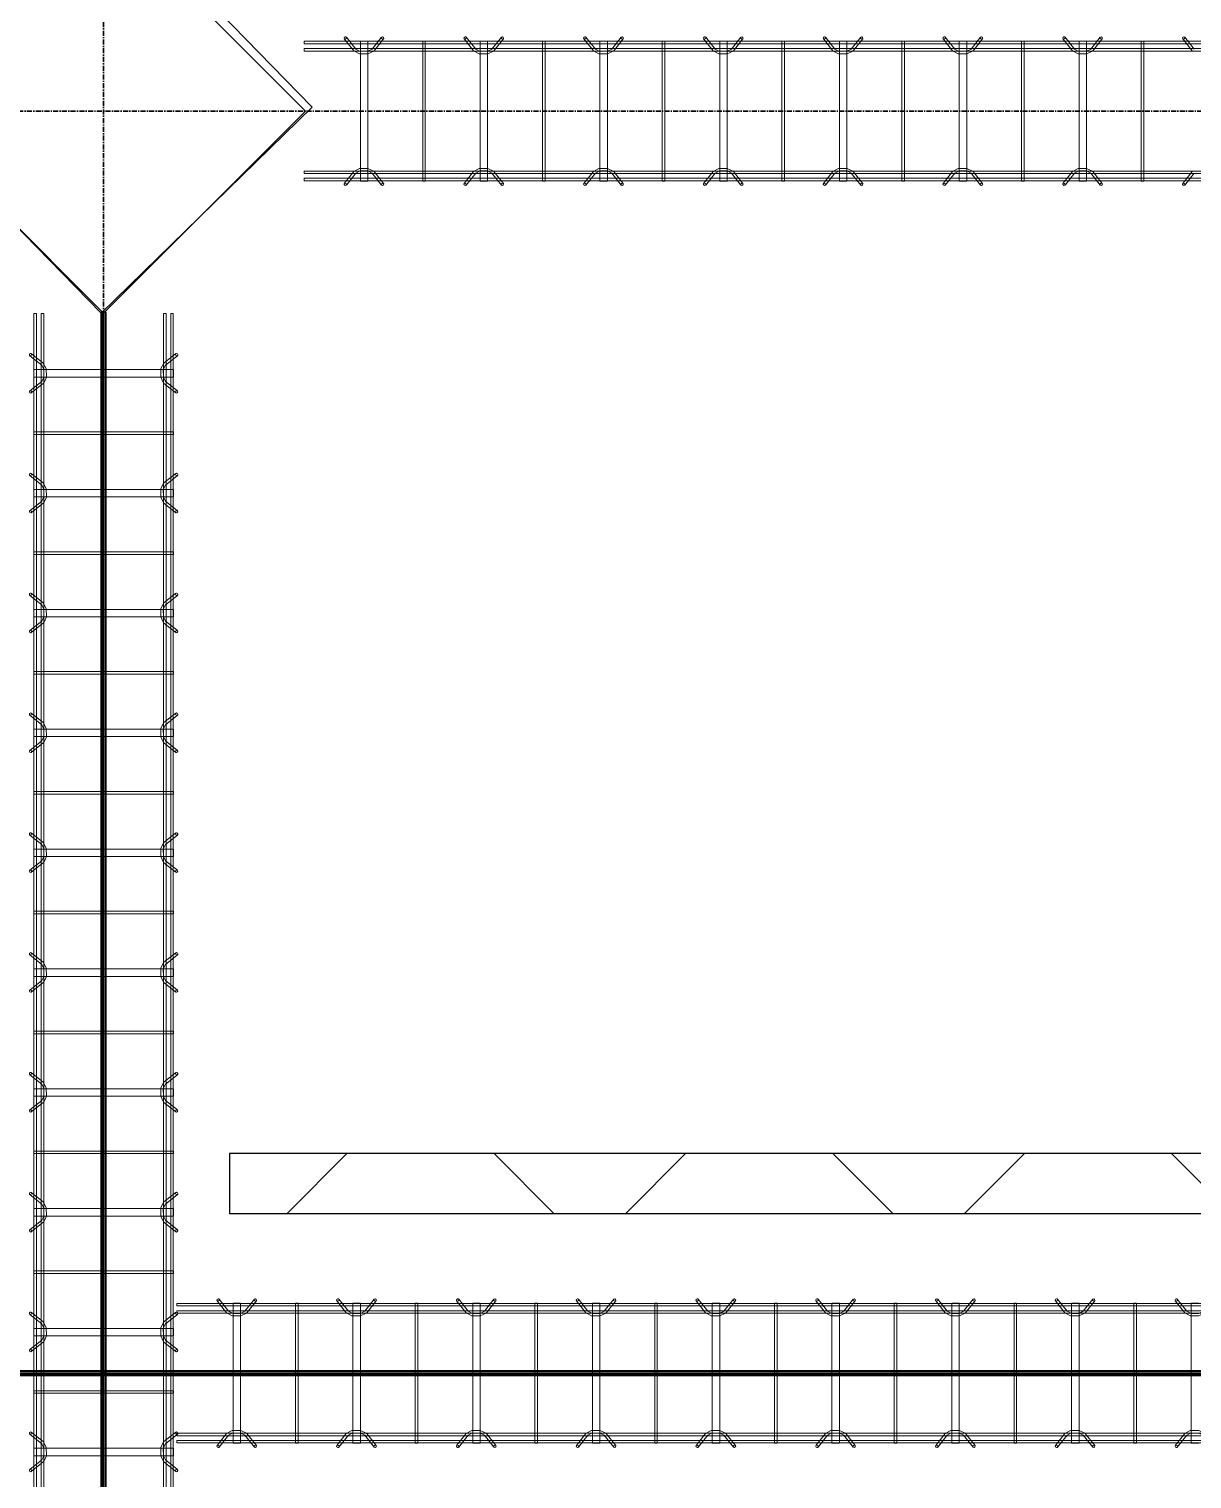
# Model space of a CAD drawing. Header units: inches. Extents: x -19229 to -222, y -6301 to 12387.
# Drawn here: x -3161.8 to -3045.3, y 11398.2 to 11543.4 of the extents above; entities that cross this region are included whole.
import ezdxf

# ---------------------------------------------------------------- set-up
doc = ezdxf.new("R2010")
doc.units = ezdxf.units.IN
doc.header["$MEASUREMENT"] = 0
doc.linetypes.add('Grid Line 1_2_', pattern=[0.875, 0.5, -0.125, 0.125, -0.125])
for name, color, linetype, lineweight in [('A-FLOR', 192, 'Continuous', 9), ('A-GENM', 13, 'Continuous', 9), ('A-WALL-PATT', 111, 'Continuous', 25), ('S-BEAM', 12, 'Continuous', 9), ('S-FNDN', 32, 'Continuous', 9), ('S-GRID', 1, 'Continuous', 9)]:
    doc.layers.add(name, color=color, linetype=linetype, lineweight=lineweight)

# ---------------------------------------------------------------- blocks, each defined once
blk = doc.blocks.new('Dowel bar assembly - Dowel bar assembly-672828-SLAB ON GROUND JOINTS')
at = {"layer": 'S-BEAM'}
for p, q in [((136, 1.98), (0, 1.98)), ((0, 1.98), (0, 1.72)), ((0, 1.72), (0, 1.98)), ((0, 1.72), (136, 1.72)), ((4.02, 2.23), (4.97, 1.03)), ((5.18, 1.19), (4.23, 2.39)), ((5.63, 1.99), (5.63, -12.01)), ((6.38, 1.99), (5.63, 1.99)), ((5.63, 1.99), (6.38, 1.99)), ((6.38, -12.01), (6.38, 1.99)), ((7.76, 2.39), (6.81, 1.19)), ((7.01, 1.03), (7.96, 2.23)), ((11.87, 1.99), (11.87, -12.01)), ((12.13, 1.99), (11.87, 1.99)), ((11.87, 1.99), (12.13, 1.99)), ((12.13, -12.01), (12.13, 1.99)), ((16.02, 2.23), (16.97, 1.03)), ((17.18, 1.19), (16.23, 2.39)), ((17.63, 1.99), (17.63, -12.01)), ((18.38, 1.99), (17.63, 1.99)), ((17.63, 1.99), (18.38, 1.99)), ((18.38, -12.01), (18.38, 1.99)), ((19.76, 2.39), (18.81, 1.19)), ((19.01, 1.03), (19.96, 2.23)), ((23.87, 1.99), (23.87, -12.01)), ((24.13, 1.99), (23.87, 1.99)), ((23.87, 1.99), (24.13, 1.99)), ((24.13, -12.01), (24.13, 1.99)), ((28.02, 2.23), (28.97, 1.03)), ((29.18, 1.19), (28.23, 2.39)), ((29.63, 1.99), (29.63, -12.01)), ((30.38, 1.99), (29.63, 1.99)), ((29.63, 1.99), (30.38, 1.99)), ((30.38, -12.01), (30.38, 1.99)), ((31.76, 2.39), (30.81, 1.19)), ((31.01, 1.03), (31.96, 2.23)), ((35.87, 1.99), (35.87, -12.01)), ((36.13, 1.99), (35.87, 1.99)), ((35.87, 1.99), (36.13, 1.99)), ((36.13, -12.01), (36.13, 1.99)), ((40.02, 2.23), (40.97, 1.03)), ((41.18, 1.19), (40.23, 2.39)), ((41.63, 1.99), (41.63, -12.01)), ((42.38, 1.99), (41.63, 1.99)), ((41.63, 1.99), (42.38, 1.99)), ((42.38, -12.01), (42.38, 1.99)), ((43.76, 2.39), (42.81, 1.19)), ((43.01, 1.03), (43.96, 2.23)), ((47.87, 1.99), (47.87, -12.01)), ((48.13, 1.99), (47.87, 1.99)), ((47.87, 1.99), (48.13, 1.99)), ((48.13, -12.01), (48.13, 1.99)), ((52.02, 2.23), (52.97, 1.03)), ((53.18, 1.19), (52.23, 2.39)), ((53.63, 1.99), (53.63, -12.01)), ((54.38, 1.99), (53.63, 1.99)), ((53.63, 1.99), (54.38, 1.99)), ((54.38, -12.01), (54.38, 1.99)), ((55.76, 2.39), (54.81, 1.19)), ((55.01, 1.03), (55.96, 2.23)), ((59.87, 1.99), (59.87, -12.01)), ((60.13, 1.99), (59.87, 1.99)), ((59.87, 1.99), (60.13, 1.99)), ((60.13, -12.01), (60.13, 1.99)), ((64.02, 2.23), (64.97, 1.03)), ((65.18, 1.19), (64.23, 2.39)), ((65.63, 1.99), (65.63, -12.01)), ((66.38, 1.99), (65.63, 1.99)), ((65.63, 1.99), (66.38, 1.99)), ((66.38, -12.01), (66.38, 1.99)), ((67.76, 2.39), (66.81, 1.19)), ((67.01, 1.03), (67.96, 2.23)), ((71.87, 1.99), (71.87, -12.01)), ((72.13, 1.99), (71.87, 1.99)), ((71.87, 1.99), (72.13, 1.99)), ((72.13, -12.01), (72.13, 1.99)), ((76.02, 2.23), (76.97, 1.03)), ((77.18, 1.19), (76.23, 2.39)), ((77.63, 1.99), (77.63, -12.01)), ((78.38, 1.99), (77.63, 1.99)), ((77.63, 1.99), (78.38, 1.99)), ((78.38, -12.01), (78.38, 1.99)), ((79.76, 2.39), (78.81, 1.19)), ((79.01, 1.03), (79.96, 2.23)), ((83.87, 1.99), (83.87, -12.01)), ((84.13, 1.99), (83.87, 1.99)), ((83.87, 1.99), (84.13, 1.99)), ((84.13, -12.01), (84.13, 1.99)), ((88.02, 2.23), (88.97, 1.03)), ((89.18, 1.19), (88.23, 2.39)), ((136, 1.25), (0, 1.25)), ((0, 0.99), (0, 1.25)), ((0, 1.25), (0, 0.99)), ((0, 0.99), (136, 0.99)), ((136, -11.01), (0, -11.01)), ((0, -11.27), (0, -11.01)), ((0, -11.01), (0, -11.27)), ((0, -11.27), (136, -11.27)), ((4.97, -11.05), (4.02, -12.25)), ((4.23, -12.41), (5.18, -11.21)), ((6.81, -11.21), (7.76, -12.41)), ((7.96, -12.25), (7.01, -11.05)), ((16.97, -11.05), (16.02, -12.25)), ((16.23, -12.41), (17.18, -11.21)), ((18.81, -11.21), (19.76, -12.41)), ((19.96, -12.25), (19.01, -11.05)), ((28.97, -11.05), (28.02, -12.25)), ((28.23, -12.41), (29.18, -11.21)), ((30.81, -11.21), (31.76, -12.41)), ((31.96, -12.25), (31.01, -11.05)), ((40.97, -11.05), (40.02, -12.25)), ((40.23, -12.41), (41.18, -11.21)), ((42.81, -11.21), (43.76, -12.41)), ((43.96, -12.25), (43.01, -11.05)), ((52.97, -11.05), (52.02, -12.25)), ((52.23, -12.41), (53.18, -11.21)), ((54.81, -11.21), (55.76, -12.41)), ((55.96, -12.25), (55.01, -11.05)), ((64.97, -11.05), (64.02, -12.25)), ((64.23, -12.41), (65.18, -11.21)), ((66.81, -11.21), (67.76, -12.41)), ((67.96, -12.25), (67.01, -11.05)), ((76.97, -11.05), (76.02, -12.25)), ((76.23, -12.41), (77.18, -11.21)), ((78.81, -11.21), (79.76, -12.41)), ((79.96, -12.25), (79.01, -11.05)), ((88.97, -11.05), (88.02, -12.25)), ((88.23, -12.41), (89.18, -11.21)), ((136, -11.74), (0, -11.74)), ((0, -12), (0, -11.74)), ((0, -11.74), (0, -12)), ((0, -12), (136, -12)), ((6.38, -12.01), (5.63, -12.01)), ((5.63, -12.01), (6.38, -12.01)), ((12.13, -12.01), (11.87, -12.01)), ((11.87, -12.01), (12.13, -12.01)), ((18.38, -12.01), (17.63, -12.01)), ((17.63, -12.01), (18.38, -12.01)), ((24.13, -12.01), (23.87, -12.01)), ((23.87, -12.01), (24.13, -12.01)), ((30.38, -12.01), (29.63, -12.01)), ((29.63, -12.01), (30.38, -12.01)), ((36.13, -12.01), (35.87, -12.01)), ((35.87, -12.01), (36.13, -12.01)), ((42.38, -12.01), (41.63, -12.01)), ((41.63, -12.01), (42.38, -12.01)), ((48.13, -12.01), (47.87, -12.01)), ((47.87, -12.01), (48.13, -12.01)), ((54.38, -12.01), (53.63, -12.01)), ((53.63, -12.01), (54.38, -12.01)), ((60.13, -12.01), (59.87, -12.01)), ((59.87, -12.01), (60.13, -12.01)), ((66.38, -12.01), (65.63, -12.01)), ((65.63, -12.01), (66.38, -12.01)), ((72.13, -12.01), (71.87, -12.01)), ((71.87, -12.01), (72.13, -12.01)), ((78.38, -12.01), (77.63, -12.01)), ((77.63, -12.01), (78.38, -12.01)), ((84.13, -12.01), (83.87, -12.01)), ((83.87, -12.01), (84.13, -12.01))]:
    blk.add_line(p, q, dxfattribs=at)
at = {"layer": 'S-BEAM', "flags": 128}
for points in [[(4.97, 1.03), (5.53, 0.73), (6.39, 0.72), (6.97, 0.99), (7.01, 1.03)], [(5.18, 1.19), (5.62, 0.97), (6.38, 0.98), (6.81, 1.19)], [(16.97, 1.03), (17.53, 0.73), (18.39, 0.72), (18.97, 0.99), (19.01, 1.03)], [(17.18, 1.19), (17.62, 0.97), (18.38, 0.98), (18.81, 1.19)], [(28.97, 1.03), (29.53, 0.73), (30.39, 0.72), (30.97, 0.99), (31.01, 1.03)], [(29.18, 1.19), (29.62, 0.97), (30.38, 0.98), (30.81, 1.19)], [(40.97, 1.03), (41.53, 0.73), (42.39, 0.72), (42.97, 0.99), (43.01, 1.03)], [(41.18, 1.19), (41.62, 0.97), (42.38, 0.98), (42.81, 1.19)], [(52.97, 1.03), (53.53, 0.73), (54.39, 0.72), (54.97, 0.99), (55.01, 1.03)], [(53.18, 1.19), (53.62, 0.97), (54.38, 0.98), (54.81, 1.19)], [(64.97, 1.03), (65.53, 0.73), (66.39, 0.72), (66.97, 0.99), (67.01, 1.03)], [(65.18, 1.19), (65.62, 0.97), (66.38, 0.98), (66.81, 1.19)], [(76.97, 1.03), (77.53, 0.73), (78.39, 0.72), (78.97, 0.99), (79.01, 1.03)], [(77.18, 1.19), (77.62, 0.97), (78.38, 0.98), (78.81, 1.19)], [(4.97, -11.05), (5.53, -10.75), (6.39, -10.74), (6.97, -11.01), (7.01, -11.05)], [(5.18, -11.21), (5.62, -10.99), (6.38, -11), (6.81, -11.21)], [(16.97, -11.05), (17.53, -10.75), (18.39, -10.74), (18.97, -11.01), (19.01, -11.05)], [(17.18, -11.21), (17.62, -10.99), (18.38, -11), (18.81, -11.21)], [(28.97, -11.05), (29.53, -10.75), (30.39, -10.74), (30.97, -11.01), (31.01, -11.05)], [(29.18, -11.21), (29.62, -10.99), (30.38, -11), (30.81, -11.21)], [(40.97, -11.05), (41.53, -10.75), (42.39, -10.74), (42.97, -11.01), (43.01, -11.05)], [(41.18, -11.21), (41.62, -10.99), (42.38, -11), (42.81, -11.21)], [(52.97, -11.05), (53.53, -10.75), (54.39, -10.74), (54.97, -11.01), (55.01, -11.05)], [(53.18, -11.21), (53.62, -10.99), (54.38, -11), (54.81, -11.21)], [(64.97, -11.05), (65.53, -10.75), (66.39, -10.74), (66.97, -11.01), (67.01, -11.05)], [(65.18, -11.21), (65.62, -10.99), (66.38, -11), (66.81, -11.21)], [(76.97, -11.05), (77.53, -10.75), (78.39, -10.74), (78.97, -11.01), (79.01, -11.05)], [(77.18, -11.21), (77.62, -10.99), (78.38, -11), (78.81, -11.21)]]:
    blk.add_lwpolyline(points, dxfattribs=at)
at = {"layer": 'S-BEAM'}
for centre, major_axis, start_param, end_param in [((4.12, 2.31), (0.101, 0.08), 5.709265, 8.850858), ((4.12, 2.31), (0.101, 0.08), 2.567673, 5.709265), ((7.86, 2.31), (-0.101, 0.08), 3.715513, 6.857105), ((7.86, 2.31), (-0.101, 0.08), 0.57392, 3.715513), ((16.12, 2.31), (0.101, 0.08), 5.709265, 8.850858), ((16.12, 2.31), (0.101, 0.08), 2.567673, 5.709265), ((19.86, 2.31), (-0.101, 0.08), 3.715513, 6.857105), ((19.86, 2.31), (-0.101, 0.08), 0.57392, 3.715513), ((28.12, 2.31), (0.101, 0.08), 5.709265, 8.850858), ((28.12, 2.31), (0.101, 0.08), 2.567673, 5.709265), ((31.86, 2.31), (-0.101, 0.08), 3.715513, 6.857105), ((31.86, 2.31), (-0.101, 0.08), 0.57392, 3.715513), ((40.12, 2.31), (0.101, 0.08), 5.709265, 8.850858), ((40.12, 2.31), (0.101, 0.08), 2.567673, 5.709265), ((43.86, 2.31), (-0.101, 0.08), 3.715513, 6.857105), ((43.86, 2.31), (-0.101, 0.08), 0.57392, 3.715513), ((52.12, 2.31), (0.101, 0.08), 5.709265, 8.850858), ((52.12, 2.31), (0.101, 0.08), 2.567673, 5.709265), ((55.86, 2.31), (-0.101, 0.08), 3.715513, 6.857105), ((55.86, 2.31), (-0.101, 0.08), 0.57392, 3.715513), ((64.12, 2.31), (0.101, 0.08), 5.709265, 8.850858), ((64.12, 2.31), (0.101, 0.08), 2.567673, 5.709265), ((67.86, 2.31), (-0.101, 0.08), 3.715513, 6.857105), ((67.86, 2.31), (-0.101, 0.08), 0.57392, 3.715513), ((76.12, 2.31), (0.101, 0.08), 5.709265, 8.850858), ((76.12, 2.31), (0.101, 0.08), 2.567673, 5.709265), ((79.86, 2.31), (-0.101, 0.08), 3.715513, 6.857105), ((79.86, 2.31), (-0.101, 0.08), 0.57392, 3.715513), ((88.12, 2.31), (0.101, 0.08), 5.709265, 8.850858), ((88.12, 2.31), (0.101, 0.08), 2.567673, 5.709265), ((4.12, -12.33), (-0.101, 0.08), 3.715513, 6.857105), ((4.12, -12.33), (-0.101, 0.08), 0.57392, 3.715513), ((7.86, -12.33), (0.101, 0.08), 5.709265, 8.850858), ((7.86, -12.33), (0.101, 0.08), 2.567673, 5.709265), ((16.12, -12.33), (-0.101, 0.08), 3.715513, 6.857105), ((16.12, -12.33), (-0.101, 0.08), 0.57392, 3.715513), ((19.86, -12.33), (0.101, 0.08), 5.709265, 8.850858), ((19.86, -12.33), (0.101, 0.08), 2.567673, 5.709265), ((28.12, -12.33), (-0.101, 0.08), 3.715513, 6.857105), ((28.12, -12.33), (-0.101, 0.08), 0.57392, 3.715513), ((31.86, -12.33), (0.101, 0.08), 5.709265, 8.850858), ((31.86, -12.33), (0.101, 0.08), 2.567673, 5.709265), ((40.12, -12.33), (-0.101, 0.08), 3.715513, 6.857105), ((40.12, -12.33), (-0.101, 0.08), 0.57392, 3.715513), ((43.86, -12.33), (0.101, 0.08), 5.709265, 8.850858), ((43.86, -12.33), (0.101, 0.08), 2.567673, 5.709265), ((52.12, -12.33), (-0.101, 0.08), 3.715513, 6.857105), ((52.12, -12.33), (-0.101, 0.08), 0.57392, 3.715513), ((55.86, -12.33), (0.101, 0.08), 5.709265, 8.850858), ((55.86, -12.33), (0.101, 0.08), 2.567673, 5.709265), ((64.12, -12.33), (-0.101, 0.08), 3.715513, 6.857105), ((64.12, -12.33), (-0.101, 0.08), 0.57392, 3.715513), ((67.86, -12.33), (0.101, 0.08), 5.709265, 8.850858), ((67.86, -12.33), (0.101, 0.08), 2.567673, 5.709265), ((76.12, -12.33), (-0.101, 0.08), 3.715513, 6.857105), ((76.12, -12.33), (-0.101, 0.08), 0.57392, 3.715513), ((79.86, -12.33), (0.101, 0.08), 5.709265, 8.850858), ((79.86, -12.33), (0.101, 0.08), 2.567673, 5.709265), ((88.12, -12.33), (-0.101, 0.08), 3.715513, 6.857105), ((88.12, -12.33), (-0.101, 0.08), 0.57392, 3.715513)]:
    blk.add_ellipse(centre, major_axis=major_axis, ratio=0.816528, start_param=start_param, end_param=end_param, dxfattribs=at)
blk = doc.blocks.new('Dowel bar assembly - Dowel bar assembly-674226-SLAB ON GROUND JOINTS')
at = {"layer": 'S-BEAM'}
for p, q in [((148.75, 1.98), (0, 1.98)), ((0, 1.98), (0, 1.72)), ((0, 1.72), (0, 1.98)), ((0, 1.72), (148.75, 1.72)), ((4.02, 2.23), (4.97, 1.03)), ((5.18, 1.19), (4.23, 2.39)), ((5.63, 1.99), (5.63, -12.01)), ((6.38, 1.99), (5.63, 1.99)), ((5.63, 1.99), (6.38, 1.99)), ((6.38, -12.01), (6.38, 1.99)), ((7.76, 2.39), (6.81, 1.19)), ((7.01, 1.03), (7.96, 2.23)), ((11.87, 1.99), (11.87, -12.01)), ((12.13, 1.99), (11.87, 1.99)), ((11.87, 1.99), (12.13, 1.99)), ((12.13, -12.01), (12.13, 1.99)), ((16.02, 2.23), (16.97, 1.03)), ((17.18, 1.19), (16.23, 2.39)), ((17.63, 1.99), (17.63, -12.01)), ((18.38, 1.99), (17.63, 1.99)), ((17.63, 1.99), (18.38, 1.99)), ((18.38, -12.01), (18.38, 1.99)), ((19.76, 2.39), (18.81, 1.19)), ((19.01, 1.03), (19.96, 2.23)), ((23.87, 1.99), (23.87, -12.01)), ((24.13, 1.99), (23.87, 1.99)), ((23.87, 1.99), (24.13, 1.99)), ((24.13, -12.01), (24.13, 1.99)), ((28.02, 2.23), (28.97, 1.03)), ((29.18, 1.19), (28.23, 2.39)), ((29.63, 1.99), (29.63, -12.01)), ((30.38, 1.99), (29.63, 1.99)), ((29.63, 1.99), (30.38, 1.99)), ((30.38, -12.01), (30.38, 1.99)), ((31.76, 2.39), (30.81, 1.19)), ((31.01, 1.03), (31.96, 2.23)), ((35.87, 1.99), (35.87, -12.01)), ((36.13, 1.99), (35.87, 1.99)), ((35.87, 1.99), (36.13, 1.99)), ((36.13, -12.01), (36.13, 1.99)), ((40.02, 2.23), (40.97, 1.03)), ((41.18, 1.19), (40.23, 2.39)), ((41.63, 1.99), (41.63, -12.01)), ((42.38, 1.99), (41.63, 1.99)), ((41.63, 1.99), (42.38, 1.99)), ((42.38, -12.01), (42.38, 1.99)), ((43.76, 2.39), (42.81, 1.19)), ((43.01, 1.03), (43.96, 2.23)), ((47.87, 1.99), (47.87, -12.01)), ((48.13, 1.99), (47.87, 1.99)), ((47.87, 1.99), (48.13, 1.99)), ((48.13, -12.01), (48.13, 1.99)), ((52.02, 2.23), (52.97, 1.03)), ((53.18, 1.19), (52.23, 2.39)), ((53.63, 1.99), (53.63, -12.01)), ((54.38, 1.99), (53.63, 1.99)), ((53.63, 1.99), (54.38, 1.99)), ((54.38, -12.01), (54.38, 1.99)), ((55.76, 2.39), (54.81, 1.19)), ((55.01, 1.03), (55.96, 2.23)), ((59.87, 1.99), (59.87, -12.01)), ((60.13, 1.99), (59.87, 1.99)), ((59.87, 1.99), (60.13, 1.99)), ((60.13, -12.01), (60.13, 1.99)), ((64.02, 2.23), (64.97, 1.03)), ((65.18, 1.19), (64.23, 2.39)), ((65.63, 1.99), (65.63, -12.01)), ((66.38, 1.99), (65.63, 1.99)), ((65.63, 1.99), (66.38, 1.99)), ((66.38, -12.01), (66.38, 1.99)), ((67.76, 2.39), (66.81, 1.19)), ((67.01, 1.03), (67.96, 2.23)), ((71.87, 1.99), (71.87, -12.01)), ((72.13, 1.99), (71.87, 1.99)), ((71.87, 1.99), (72.13, 1.99)), ((72.13, -12.01), (72.13, 1.99)), ((76.02, 2.23), (76.97, 1.03)), ((77.18, 1.19), (76.23, 2.39)), ((77.63, 1.99), (77.63, -12.01)), ((78.38, 1.99), (77.63, 1.99)), ((77.63, 1.99), (78.38, 1.99)), ((78.38, -12.01), (78.38, 1.99)), ((79.76, 2.39), (78.81, 1.19)), ((79.01, 1.03), (79.96, 2.23)), ((83.87, 1.99), (83.87, -12.01)), ((84.13, 1.99), (83.87, 1.99)), ((83.87, 1.99), (84.13, 1.99)), ((84.13, -12.01), (84.13, 1.99)), ((88.02, 2.23), (88.97, 1.03)), ((89.18, 1.19), (88.23, 2.39)), ((89.63, 1.99), (89.63, -12.01)), ((90.38, 1.99), (89.63, 1.99)), ((89.63, 1.99), (90.38, 1.99)), ((90.38, -12.01), (90.38, 1.99)), ((91.76, 2.39), (90.81, 1.19)), ((91.01, 1.03), (91.96, 2.23)), ((95.87, 1.99), (95.87, -12.01)), ((96.13, 1.99), (95.87, 1.99)), ((95.87, 1.99), (96.13, 1.99)), ((96.13, -12.01), (96.13, 1.99)), ((100.02, 2.23), (100.97, 1.03)), ((101.18, 1.19), (100.23, 2.39)), ((101.63, 1.99), (101.63, -12.01)), ((102.38, 1.99), (101.63, 1.99)), ((101.63, 1.99), (102.38, 1.99)), ((148.75, 1.25), (0, 1.25)), ((0, 0.99), (0, 1.25)), ((0, 1.25), (0, 0.99)), ((0, 0.99), (148.75, 0.99)), ((148.75, -11.01), (0, -11.01)), ((0, -11.27), (0, -11.01)), ((0, -11.01), (0, -11.27)), ((0, -11.27), (148.75, -11.27)), ((4.97, -11.05), (4.02, -12.25)), ((4.23, -12.41), (5.18, -11.21)), ((6.81, -11.21), (7.76, -12.41)), ((7.96, -12.25), (7.01, -11.05)), ((16.97, -11.05), (16.02, -12.25)), ((16.23, -12.41), (17.18, -11.21)), ((18.81, -11.21), (19.76, -12.41)), ((19.96, -12.25), (19.01, -11.05)), ((28.97, -11.05), (28.02, -12.25)), ((28.23, -12.41), (29.18, -11.21)), ((30.81, -11.21), (31.76, -12.41)), ((31.96, -12.25), (31.01, -11.05)), ((40.97, -11.05), (40.02, -12.25)), ((40.23, -12.41), (41.18, -11.21)), ((42.81, -11.21), (43.76, -12.41)), ((43.96, -12.25), (43.01, -11.05)), ((52.97, -11.05), (52.02, -12.25)), ((52.23, -12.41), (53.18, -11.21)), ((54.81, -11.21), (55.76, -12.41)), ((55.96, -12.25), (55.01, -11.05)), ((64.97, -11.05), (64.02, -12.25)), ((64.23, -12.41), (65.18, -11.21)), ((66.81, -11.21), (67.76, -12.41)), ((67.96, -12.25), (67.01, -11.05)), ((76.97, -11.05), (76.02, -12.25)), ((76.23, -12.41), (77.18, -11.21)), ((78.81, -11.21), (79.76, -12.41)), ((79.96, -12.25), (79.01, -11.05)), ((88.97, -11.05), (88.02, -12.25)), ((88.23, -12.41), (89.18, -11.21)), ((90.81, -11.21), (91.76, -12.41)), ((91.96, -12.25), (91.01, -11.05)), ((100.97, -11.05), (100.02, -12.25)), ((100.23, -12.41), (101.18, -11.21)), ((148.75, -11.74), (0, -11.74)), ((0, -12), (0, -11.74)), ((0, -11.74), (0, -12)), ((0, -12), (148.75, -12)), ((6.38, -12.01), (5.63, -12.01)), ((5.63, -12.01), (6.38, -12.01)), ((12.13, -12.01), (11.87, -12.01)), ((11.87, -12.01), (12.13, -12.01)), ((18.38, -12.01), (17.63, -12.01)), ((17.63, -12.01), (18.38, -12.01)), ((24.13, -12.01), (23.87, -12.01)), ((23.87, -12.01), (24.13, -12.01)), ((30.38, -12.01), (29.63, -12.01)), ((29.63, -12.01), (30.38, -12.01)), ((36.13, -12.01), (35.87, -12.01)), ((35.87, -12.01), (36.13, -12.01)), ((42.38, -12.01), (41.63, -12.01)), ((41.63, -12.01), (42.38, -12.01)), ((48.13, -12.01), (47.87, -12.01)), ((47.87, -12.01), (48.13, -12.01)), ((54.38, -12.01), (53.63, -12.01)), ((53.63, -12.01), (54.38, -12.01)), ((60.13, -12.01), (59.87, -12.01)), ((59.87, -12.01), (60.13, -12.01)), ((66.38, -12.01), (65.63, -12.01)), ((65.63, -12.01), (66.38, -12.01)), ((72.13, -12.01), (71.87, -12.01)), ((71.87, -12.01), (72.13, -12.01)), ((78.38, -12.01), (77.63, -12.01)), ((77.63, -12.01), (78.38, -12.01)), ((84.13, -12.01), (83.87, -12.01)), ((83.87, -12.01), (84.13, -12.01)), ((90.38, -12.01), (89.63, -12.01)), ((89.63, -12.01), (90.38, -12.01)), ((96.13, -12.01), (95.87, -12.01)), ((95.87, -12.01), (96.13, -12.01)), ((102.38, -12.01), (101.63, -12.01)), ((101.63, -12.01), (102.38, -12.01))]:
    blk.add_line(p, q, dxfattribs=at)
at = {"layer": 'S-BEAM', "flags": 128}
for points in [[(4.97, 1.03), (5.53, 0.73), (6.39, 0.72), (6.97, 0.99), (7.01, 1.03)], [(5.18, 1.19), (5.62, 0.97), (6.38, 0.98), (6.81, 1.19)], [(16.97, 1.03), (17.53, 0.73), (18.39, 0.72), (18.97, 0.99), (19.01, 1.03)], [(17.18, 1.19), (17.62, 0.97), (18.38, 0.98), (18.81, 1.19)], [(28.97, 1.03), (29.53, 0.73), (30.39, 0.72), (30.97, 0.99), (31.01, 1.03)], [(29.18, 1.19), (29.62, 0.97), (30.38, 0.98), (30.81, 1.19)], [(40.97, 1.03), (41.53, 0.73), (42.39, 0.72), (42.97, 0.99), (43.01, 1.03)], [(41.18, 1.19), (41.62, 0.97), (42.38, 0.98), (42.81, 1.19)], [(52.97, 1.03), (53.53, 0.73), (54.39, 0.72), (54.97, 0.99), (55.01, 1.03)], [(53.18, 1.19), (53.62, 0.97), (54.38, 0.98), (54.81, 1.19)], [(64.97, 1.03), (65.53, 0.73), (66.39, 0.72), (66.97, 0.99), (67.01, 1.03)], [(65.18, 1.19), (65.62, 0.97), (66.38, 0.98), (66.81, 1.19)], [(76.97, 1.03), (77.53, 0.73), (78.39, 0.72), (78.97, 0.99), (79.01, 1.03)], [(77.18, 1.19), (77.62, 0.97), (78.38, 0.98), (78.81, 1.19)], [(88.97, 1.03), (89.53, 0.73), (90.39, 0.72), (90.97, 0.99), (91.01, 1.03)], [(89.18, 1.19), (89.62, 0.97), (90.38, 0.98), (90.81, 1.19)], [(100.97, 1.03), (101.53, 0.73), (102.39, 0.72), (102.97, 0.99), (103.01, 1.03)], [(101.18, 1.19), (101.62, 0.97), (102.38, 0.98), (102.81, 1.19)], [(4.97, -11.05), (5.53, -10.75), (6.39, -10.74), (6.97, -11.01), (7.01, -11.05)], [(5.18, -11.21), (5.62, -10.99), (6.38, -11), (6.81, -11.21)], [(16.97, -11.05), (17.53, -10.75), (18.39, -10.74), (18.97, -11.01), (19.01, -11.05)], [(17.18, -11.21), (17.62, -10.99), (18.38, -11), (18.81, -11.21)], [(28.97, -11.05), (29.53, -10.75), (30.39, -10.74), (30.97, -11.01), (31.01, -11.05)], [(29.18, -11.21), (29.62, -10.99), (30.38, -11), (30.81, -11.21)], [(40.97, -11.05), (41.53, -10.75), (42.39, -10.74), (42.97, -11.01), (43.01, -11.05)], [(41.18, -11.21), (41.62, -10.99), (42.38, -11), (42.81, -11.21)], [(52.97, -11.05), (53.53, -10.75), (54.39, -10.74), (54.97, -11.01), (55.01, -11.05)], [(53.18, -11.21), (53.62, -10.99), (54.38, -11), (54.81, -11.21)], [(64.97, -11.05), (65.53, -10.75), (66.39, -10.74), (66.97, -11.01), (67.01, -11.05)], [(65.18, -11.21), (65.62, -10.99), (66.38, -11), (66.81, -11.21)], [(76.97, -11.05), (77.53, -10.75), (78.39, -10.74), (78.97, -11.01), (79.01, -11.05)], [(77.18, -11.21), (77.62, -10.99), (78.38, -11), (78.81, -11.21)], [(88.97, -11.05), (89.53, -10.75), (90.39, -10.74), (90.97, -11.01), (91.01, -11.05)], [(89.18, -11.21), (89.62, -10.99), (90.38, -11), (90.81, -11.21)], [(100.97, -11.05), (101.53, -10.75), (102.39, -10.74), (102.97, -11.01), (103.01, -11.05)], [(101.18, -11.21), (101.62, -10.99), (102.38, -11), (102.81, -11.21)]]:
    blk.add_lwpolyline(points, dxfattribs=at)
at = {"layer": 'S-BEAM'}
for centre, major_axis, start_param, end_param in [((4.12, 2.31), (0.101, 0.08), 5.709265, 8.850858), ((4.12, 2.31), (0.101, 0.08), 2.567673, 5.709265), ((7.86, 2.31), (-0.101, 0.08), 3.715513, 6.857105), ((7.86, 2.31), (-0.101, 0.08), 0.57392, 3.715513), ((16.12, 2.31), (0.101, 0.08), 5.709265, 8.850858), ((16.12, 2.31), (0.101, 0.08), 2.567673, 5.709265), ((19.86, 2.31), (-0.101, 0.08), 3.715513, 6.857105), ((19.86, 2.31), (-0.101, 0.08), 0.57392, 3.715513), ((28.12, 2.31), (0.101, 0.08), 5.709265, 8.850858), ((28.12, 2.31), (0.101, 0.08), 2.567673, 5.709265), ((31.86, 2.31), (-0.101, 0.08), 3.715513, 6.857105), ((31.86, 2.31), (-0.101, 0.08), 0.57392, 3.715513), ((40.12, 2.31), (0.101, 0.08), 5.709265, 8.850858), ((40.12, 2.31), (0.101, 0.08), 2.567673, 5.709265), ((43.86, 2.31), (-0.101, 0.08), 3.715513, 6.857105), ((43.86, 2.31), (-0.101, 0.08), 0.57392, 3.715513), ((52.12, 2.31), (0.101, 0.08), 5.709265, 8.850858), ((52.12, 2.31), (0.101, 0.08), 2.567673, 5.709265), ((55.86, 2.31), (-0.101, 0.08), 3.715513, 6.857105), ((55.86, 2.31), (-0.101, 0.08), 0.57392, 3.715513), ((64.12, 2.31), (0.101, 0.08), 5.709265, 8.850858), ((64.12, 2.31), (0.101, 0.08), 2.567673, 5.709265), ((67.86, 2.31), (-0.101, 0.08), 3.715513, 6.857105), ((67.86, 2.31), (-0.101, 0.08), 0.57392, 3.715513), ((76.12, 2.31), (0.101, 0.08), 5.709265, 8.850858), ((76.12, 2.31), (0.101, 0.08), 2.567673, 5.709265), ((79.86, 2.31), (-0.101, 0.08), 3.715513, 6.857105), ((79.86, 2.31), (-0.101, 0.08), 0.57392, 3.715513), ((88.12, 2.31), (0.101, 0.08), 5.709265, 8.850858), ((88.12, 2.31), (0.101, 0.08), 2.567673, 5.709265), ((91.86, 2.31), (-0.101, 0.08), 3.715513, 6.857105), ((91.86, 2.31), (-0.101, 0.08), 0.57392, 3.715513), ((100.12, 2.31), (0.101, 0.08), 5.709265, 8.850858), ((100.12, 2.31), (0.101, 0.08), 2.567673, 5.709265), ((4.12, -12.33), (-0.101, 0.08), 3.715513, 6.857105), ((4.12, -12.33), (-0.101, 0.08), 0.57392, 3.715513), ((7.86, -12.33), (0.101, 0.08), 5.709265, 8.850858), ((7.86, -12.33), (0.101, 0.08), 2.567673, 5.709265), ((16.12, -12.33), (-0.101, 0.08), 3.715513, 6.857105), ((16.12, -12.33), (-0.101, 0.08), 0.57392, 3.715513), ((19.86, -12.33), (0.101, 0.08), 5.709265, 8.850858), ((19.86, -12.33), (0.101, 0.08), 2.567673, 5.709265), ((28.12, -12.33), (-0.101, 0.08), 3.715513, 6.857105), ((28.12, -12.33), (-0.101, 0.08), 0.57392, 3.715513), ((31.86, -12.33), (0.101, 0.08), 5.709265, 8.850858), ((31.86, -12.33), (0.101, 0.08), 2.567673, 5.709265), ((40.12, -12.33), (-0.101, 0.08), 3.715513, 6.857105), ((40.12, -12.33), (-0.101, 0.08), 0.57392, 3.715513), ((43.86, -12.33), (0.101, 0.08), 5.709265, 8.850858), ((43.86, -12.33), (0.101, 0.08), 2.567673, 5.709265), ((52.12, -12.33), (-0.101, 0.08), 3.715513, 6.857105), ((52.12, -12.33), (-0.101, 0.08), 0.57392, 3.715513), ((55.86, -12.33), (0.101, 0.08), 5.709265, 8.850858), ((55.86, -12.33), (0.101, 0.08), 2.567673, 5.709265), ((64.12, -12.33), (-0.101, 0.08), 3.715513, 6.857105), ((64.12, -12.33), (-0.101, 0.08), 0.57392, 3.715513), ((67.86, -12.33), (0.101, 0.08), 5.709265, 8.850858), ((67.86, -12.33), (0.101, 0.08), 2.567673, 5.709265), ((76.12, -12.33), (-0.101, 0.08), 3.715513, 6.857105), ((76.12, -12.33), (-0.101, 0.08), 0.57392, 3.715513), ((79.86, -12.33), (0.101, 0.08), 5.709265, 8.850858), ((79.86, -12.33), (0.101, 0.08), 2.567673, 5.709265), ((88.12, -12.33), (-0.101, 0.08), 3.715513, 6.857105), ((88.12, -12.33), (-0.101, 0.08), 0.57392, 3.715513), ((91.86, -12.33), (0.101, 0.08), 5.709265, 8.850858), ((91.86, -12.33), (0.101, 0.08), 2.567673, 5.709265), ((100.12, -12.33), (-0.101, 0.08), 3.715513, 6.857105), ((100.12, -12.33), (-0.101, 0.08), 0.57392, 3.715513)]:
    blk.add_ellipse(centre, major_axis=major_axis, ratio=0.816528, start_param=start_param, end_param=end_param, dxfattribs=at)
blk = doc.blocks.new('Dowel bar assembly - Dowel bar assembly-1729233-SLAB ON GROUND JOINTS')
at = {"layer": 'S-BEAM'}
for p, q in [((327.74, 1.98), (0, 1.98)), ((0, 1.98), (0, 1.72)), ((0, 1.72), (0, 1.98)), ((0, 1.72), (327.74, 1.72)), ((4.02, 2.23), (4.97, 1.03)), ((5.18, 1.19), (4.23, 2.39)), ((5.63, 1.99), (5.63, -12.01)), ((6.38, 1.99), (5.63, 1.99)), ((5.63, 1.99), (6.38, 1.99)), ((6.38, -12.01), (6.38, 1.99)), ((7.76, 2.39), (6.81, 1.19)), ((7.01, 1.03), (7.96, 2.23)), ((11.87, 1.99), (11.87, -12.01)), ((12.13, 1.99), (11.87, 1.99)), ((11.87, 1.99), (12.13, 1.99)), ((12.13, -12.01), (12.13, 1.99)), ((16.02, 2.23), (16.97, 1.03)), ((17.18, 1.19), (16.23, 2.39)), ((17.63, 1.99), (17.63, -12.01)), ((18.38, 1.99), (17.63, 1.99)), ((17.63, 1.99), (18.38, 1.99)), ((18.38, -12.01), (18.38, 1.99)), ((19.76, 2.39), (18.81, 1.19)), ((19.01, 1.03), (19.96, 2.23)), ((23.87, 1.99), (23.87, -12.01)), ((24.13, 1.99), (23.87, 1.99)), ((23.87, 1.99), (24.13, 1.99)), ((24.13, -12.01), (24.13, 1.99)), ((28.02, 2.23), (28.97, 1.03)), ((29.18, 1.19), (28.23, 2.39)), ((29.63, 1.99), (29.63, -12.01)), ((30.38, 1.99), (29.63, 1.99)), ((29.63, 1.99), (30.38, 1.99)), ((30.38, -12.01), (30.38, 1.99)), ((31.76, 2.39), (30.81, 1.19)), ((31.01, 1.03), (31.96, 2.23)), ((35.87, 1.99), (35.87, -12.01)), ((36.13, 1.99), (35.87, 1.99)), ((35.87, 1.99), (36.13, 1.99)), ((36.13, -12.01), (36.13, 1.99)), ((40.02, 2.23), (40.97, 1.03)), ((41.18, 1.19), (40.23, 2.39)), ((41.63, 1.99), (41.63, -12.01)), ((42.38, 1.99), (41.63, 1.99)), ((41.63, 1.99), (42.38, 1.99)), ((42.38, -12.01), (42.38, 1.99)), ((43.76, 2.39), (42.81, 1.19)), ((43.01, 1.03), (43.96, 2.23)), ((47.87, 1.99), (47.87, -12.01)), ((48.13, 1.99), (47.87, 1.99)), ((47.87, 1.99), (48.13, 1.99)), ((48.13, -12.01), (48.13, 1.99)), ((52.02, 2.23), (52.97, 1.03)), ((53.18, 1.19), (52.23, 2.39)), ((53.63, 1.99), (53.63, -12.01)), ((54.38, 1.99), (53.63, 1.99)), ((53.63, 1.99), (54.38, 1.99)), ((54.38, -12.01), (54.38, 1.99)), ((55.76, 2.39), (54.81, 1.19)), ((55.01, 1.03), (55.96, 2.23)), ((59.87, 1.99), (59.87, -12.01)), ((60.13, 1.99), (59.87, 1.99)), ((59.87, 1.99), (60.13, 1.99)), ((60.13, -12.01), (60.13, 1.99)), ((64.02, 2.23), (64.97, 1.03)), ((65.18, 1.19), (64.23, 2.39)), ((65.63, 1.99), (65.63, -12.01)), ((66.38, 1.99), (65.63, 1.99)), ((65.63, 1.99), (66.38, 1.99)), ((66.38, -12.01), (66.38, 1.99)), ((67.76, 2.39), (66.81, 1.19)), ((67.01, 1.03), (67.96, 2.23)), ((71.87, 1.99), (71.87, -12.01)), ((72.13, 1.99), (71.87, 1.99)), ((71.87, 1.99), (72.13, 1.99)), ((72.13, -12.01), (72.13, 1.99)), ((76.02, 2.23), (76.97, 1.03)), ((77.18, 1.19), (76.23, 2.39)), ((77.63, 1.99), (77.63, -12.01)), ((78.38, 1.99), (77.63, 1.99)), ((77.63, 1.99), (78.38, 1.99)), ((78.38, -12.01), (78.38, 1.99)), ((79.76, 2.39), (78.81, 1.19)), ((79.01, 1.03), (79.96, 2.23)), ((83.87, 1.99), (83.87, -12.01)), ((84.13, 1.99), (83.87, 1.99)), ((83.87, 1.99), (84.13, 1.99)), ((84.13, -12.01), (84.13, 1.99)), ((88.02, 2.23), (88.97, 1.03)), ((89.18, 1.19), (88.23, 2.39)), ((89.63, 1.99), (89.63, -12.01)), ((90.38, 1.99), (89.63, 1.99)), ((89.63, 1.99), (90.38, 1.99)), ((90.38, -12.01), (90.38, 1.99)), ((91.76, 2.39), (90.81, 1.19)), ((91.01, 1.03), (91.96, 2.23)), ((95.87, 1.99), (95.87, -12.01)), ((96.13, 1.99), (95.87, 1.99)), ((95.87, 1.99), (96.13, 1.99)), ((96.13, -12.01), (96.13, 1.99)), ((100.02, 2.23), (100.97, 1.03)), ((101.18, 1.19), (100.23, 2.39)), ((101.63, 1.99), (101.63, -12.01)), ((102.38, 1.99), (101.63, 1.99)), ((101.63, 1.99), (102.38, 1.99)), ((102.38, -12.01), (102.38, 1.99)), ((103.76, 2.39), (102.81, 1.19)), ((103.01, 1.03), (103.96, 2.23)), ((107.87, 1.99), (107.87, -12.01)), ((108.13, 1.99), (107.87, 1.99)), ((107.87, 1.99), (108.13, 1.99)), ((108.13, -12.01), (108.13, 1.99)), ((112.02, 2.23), (112.97, 1.03)), ((113.18, 1.19), (112.23, 2.39)), ((113.63, 1.99), (113.63, -12.01)), ((114.38, 1.99), (113.63, 1.99)), ((113.63, 1.99), (114.38, 1.99)), ((114.38, -12.01), (114.38, 1.99)), ((115.76, 2.39), (114.81, 1.19)), ((115.01, 1.03), (115.96, 2.23)), ((327.74, 1.25), (0, 1.25)), ((0, 0.99), (0, 1.25)), ((0, 1.25), (0, 0.99)), ((0, 0.99), (327.74, 0.99)), ((327.74, -11.01), (0, -11.01)), ((0, -11.27), (0, -11.01)), ((0, -11.01), (0, -11.27)), ((0, -11.27), (327.74, -11.27)), ((4.97, -11.05), (4.02, -12.25)), ((4.23, -12.41), (5.18, -11.21)), ((6.81, -11.21), (7.76, -12.41)), ((7.96, -12.25), (7.01, -11.05)), ((16.97, -11.05), (16.02, -12.25)), ((16.23, -12.41), (17.18, -11.21)), ((18.81, -11.21), (19.76, -12.41)), ((19.96, -12.25), (19.01, -11.05)), ((28.97, -11.05), (28.02, -12.25)), ((28.23, -12.41), (29.18, -11.21)), ((30.81, -11.21), (31.76, -12.41)), ((31.96, -12.25), (31.01, -11.05)), ((40.97, -11.05), (40.02, -12.25)), ((40.23, -12.41), (41.18, -11.21)), ((42.81, -11.21), (43.76, -12.41)), ((43.96, -12.25), (43.01, -11.05)), ((52.97, -11.05), (52.02, -12.25)), ((52.23, -12.41), (53.18, -11.21)), ((54.81, -11.21), (55.76, -12.41)), ((55.96, -12.25), (55.01, -11.05)), ((64.97, -11.05), (64.02, -12.25)), ((64.23, -12.41), (65.18, -11.21)), ((66.81, -11.21), (67.76, -12.41)), ((67.96, -12.25), (67.01, -11.05)), ((76.97, -11.05), (76.02, -12.25)), ((76.23, -12.41), (77.18, -11.21)), ((78.81, -11.21), (79.76, -12.41)), ((79.96, -12.25), (79.01, -11.05)), ((88.97, -11.05), (88.02, -12.25)), ((88.23, -12.41), (89.18, -11.21)), ((90.81, -11.21), (91.76, -12.41)), ((91.96, -12.25), (91.01, -11.05)), ((100.97, -11.05), (100.02, -12.25)), ((100.23, -12.41), (101.18, -11.21)), ((102.81, -11.21), (103.76, -12.41)), ((103.96, -12.25), (103.01, -11.05)), ((112.97, -11.05), (112.02, -12.25)), ((112.23, -12.41), (113.18, -11.21)), ((114.81, -11.21), (115.76, -12.41)), ((115.96, -12.25), (115.01, -11.05)), ((327.74, -11.74), (0, -11.74)), ((0, -12), (0, -11.74)), ((0, -11.74), (0, -12)), ((0, -12), (327.74, -12)), ((6.38, -12.01), (5.63, -12.01)), ((5.63, -12.01), (6.38, -12.01)), ((12.13, -12.01), (11.87, -12.01)), ((11.87, -12.01), (12.13, -12.01)), ((18.38, -12.01), (17.63, -12.01)), ((17.63, -12.01), (18.38, -12.01)), ((24.13, -12.01), (23.87, -12.01)), ((23.87, -12.01), (24.13, -12.01)), ((30.38, -12.01), (29.63, -12.01)), ((29.63, -12.01), (30.38, -12.01)), ((36.13, -12.01), (35.87, -12.01)), ((35.87, -12.01), (36.13, -12.01)), ((42.38, -12.01), (41.63, -12.01)), ((41.63, -12.01), (42.38, -12.01)), ((48.13, -12.01), (47.87, -12.01)), ((47.87, -12.01), (48.13, -12.01)), ((54.38, -12.01), (53.63, -12.01)), ((53.63, -12.01), (54.38, -12.01)), ((60.13, -12.01), (59.87, -12.01)), ((59.87, -12.01), (60.13, -12.01)), ((66.38, -12.01), (65.63, -12.01)), ((65.63, -12.01), (66.38, -12.01)), ((72.13, -12.01), (71.87, -12.01)), ((71.87, -12.01), (72.13, -12.01)), ((78.38, -12.01), (77.63, -12.01)), ((77.63, -12.01), (78.38, -12.01)), ((84.13, -12.01), (83.87, -12.01)), ((83.87, -12.01), (84.13, -12.01)), ((90.38, -12.01), (89.63, -12.01)), ((89.63, -12.01), (90.38, -12.01)), ((96.13, -12.01), (95.87, -12.01)), ((95.87, -12.01), (96.13, -12.01)), ((102.38, -12.01), (101.63, -12.01)), ((101.63, -12.01), (102.38, -12.01)), ((108.13, -12.01), (107.87, -12.01)), ((107.87, -12.01), (108.13, -12.01)), ((114.38, -12.01), (113.63, -12.01)), ((113.63, -12.01), (114.38, -12.01))]:
    blk.add_line(p, q, dxfattribs=at)
at = {"layer": 'S-BEAM', "flags": 128}
for points in [[(4.97, 1.03), (5.53, 0.73), (6.39, 0.72), (6.97, 0.99), (7.01, 1.03)], [(5.18, 1.19), (5.62, 0.97), (6.38, 0.98), (6.81, 1.19)], [(16.97, 1.03), (17.53, 0.73), (18.39, 0.72), (18.97, 0.99), (19.01, 1.03)], [(17.18, 1.19), (17.62, 0.97), (18.38, 0.98), (18.81, 1.19)], [(28.97, 1.03), (29.53, 0.73), (30.39, 0.72), (30.97, 0.99), (31.01, 1.03)], [(29.18, 1.19), (29.62, 0.97), (30.38, 0.98), (30.81, 1.19)], [(40.97, 1.03), (41.53, 0.73), (42.39, 0.72), (42.97, 0.99), (43.01, 1.03)], [(41.18, 1.19), (41.62, 0.97), (42.38, 0.98), (42.81, 1.19)], [(52.97, 1.03), (53.53, 0.73), (54.39, 0.72), (54.97, 0.99), (55.01, 1.03)], [(53.18, 1.19), (53.62, 0.97), (54.38, 0.98), (54.81, 1.19)], [(64.97, 1.03), (65.53, 0.73), (66.39, 0.72), (66.97, 0.99), (67.01, 1.03)], [(65.18, 1.19), (65.62, 0.97), (66.38, 0.98), (66.81, 1.19)], [(76.97, 1.03), (77.53, 0.73), (78.39, 0.72), (78.97, 0.99), (79.01, 1.03)], [(77.18, 1.19), (77.62, 0.97), (78.38, 0.98), (78.81, 1.19)], [(88.97, 1.03), (89.53, 0.73), (90.39, 0.72), (90.97, 0.99), (91.01, 1.03)], [(89.18, 1.19), (89.62, 0.97), (90.38, 0.98), (90.81, 1.19)], [(100.97, 1.03), (101.53, 0.73), (102.39, 0.72), (102.97, 0.99), (103.01, 1.03)], [(101.18, 1.19), (101.62, 0.97), (102.38, 0.98), (102.81, 1.19)], [(112.97, 1.03), (113.53, 0.73), (114.39, 0.72), (114.97, 0.99), (115.01, 1.03)], [(113.18, 1.19), (113.62, 0.97), (114.38, 0.98), (114.81, 1.19)], [(4.97, -11.05), (5.53, -10.75), (6.39, -10.74), (6.97, -11.01), (7.01, -11.05)], [(5.18, -11.21), (5.62, -10.99), (6.38, -11), (6.81, -11.21)], [(16.97, -11.05), (17.53, -10.75), (18.39, -10.74), (18.97, -11.01), (19.01, -11.05)], [(17.18, -11.21), (17.62, -10.99), (18.38, -11), (18.81, -11.21)], [(28.97, -11.05), (29.53, -10.75), (30.39, -10.74), (30.97, -11.01), (31.01, -11.05)], [(29.18, -11.21), (29.62, -10.99), (30.38, -11), (30.81, -11.21)], [(40.97, -11.05), (41.53, -10.75), (42.39, -10.74), (42.97, -11.01), (43.01, -11.05)], [(41.18, -11.21), (41.62, -10.99), (42.38, -11), (42.81, -11.21)], [(52.97, -11.05), (53.53, -10.75), (54.39, -10.74), (54.97, -11.01), (55.01, -11.05)], [(53.18, -11.21), (53.62, -10.99), (54.38, -11), (54.81, -11.21)], [(64.97, -11.05), (65.53, -10.75), (66.39, -10.74), (66.97, -11.01), (67.01, -11.05)], [(65.18, -11.21), (65.62, -10.99), (66.38, -11), (66.81, -11.21)], [(76.97, -11.05), (77.53, -10.75), (78.39, -10.74), (78.97, -11.01), (79.01, -11.05)], [(77.18, -11.21), (77.62, -10.99), (78.38, -11), (78.81, -11.21)], [(88.97, -11.05), (89.53, -10.75), (90.39, -10.74), (90.97, -11.01), (91.01, -11.05)], [(89.18, -11.21), (89.62, -10.99), (90.38, -11), (90.81, -11.21)], [(100.97, -11.05), (101.53, -10.75), (102.39, -10.74), (102.97, -11.01), (103.01, -11.05)], [(101.18, -11.21), (101.62, -10.99), (102.38, -11), (102.81, -11.21)], [(112.97, -11.05), (113.53, -10.75), (114.39, -10.74), (114.97, -11.01), (115.01, -11.05)], [(113.18, -11.21), (113.62, -10.99), (114.38, -11), (114.81, -11.21)]]:
    blk.add_lwpolyline(points, dxfattribs=at)
at = {"layer": 'S-BEAM'}
for centre, major_axis, start_param, end_param in [((4.12, 2.31), (0.101, 0.08), 5.709265, 8.850858), ((4.12, 2.31), (0.101, 0.08), 2.567673, 5.709265), ((7.86, 2.31), (-0.101, 0.08), 3.715513, 6.857105), ((7.86, 2.31), (-0.101, 0.08), 0.57392, 3.715513), ((16.12, 2.31), (0.101, 0.08), 5.709265, 8.850858), ((16.12, 2.31), (0.101, 0.08), 2.567673, 5.709265), ((19.86, 2.31), (-0.101, 0.08), 3.715513, 6.857105), ((19.86, 2.31), (-0.101, 0.08), 0.57392, 3.715513), ((28.12, 2.31), (0.101, 0.08), 5.709265, 8.850858), ((28.12, 2.31), (0.101, 0.08), 2.567673, 5.709265), ((31.86, 2.31), (-0.101, 0.08), 3.715513, 6.857105), ((31.86, 2.31), (-0.101, 0.08), 0.57392, 3.715513), ((40.12, 2.31), (0.101, 0.08), 5.709265, 8.850858), ((40.12, 2.31), (0.101, 0.08), 2.567673, 5.709265), ((43.86, 2.31), (-0.101, 0.08), 3.715513, 6.857105), ((43.86, 2.31), (-0.101, 0.08), 0.57392, 3.715513), ((52.12, 2.31), (0.101, 0.08), 5.709265, 8.850858), ((52.12, 2.31), (0.101, 0.08), 2.567673, 5.709265), ((55.86, 2.31), (-0.101, 0.08), 3.715513, 6.857105), ((55.86, 2.31), (-0.101, 0.08), 0.57392, 3.715513), ((64.12, 2.31), (0.101, 0.08), 5.709265, 8.850858), ((64.12, 2.31), (0.101, 0.08), 2.567673, 5.709265), ((67.86, 2.31), (-0.101, 0.08), 3.715513, 6.857105), ((67.86, 2.31), (-0.101, 0.08), 0.57392, 3.715513), ((76.12, 2.31), (0.101, 0.08), 5.709265, 8.850858), ((76.12, 2.31), (0.101, 0.08), 2.567673, 5.709265), ((79.86, 2.31), (-0.101, 0.08), 3.715513, 6.857105), ((79.86, 2.31), (-0.101, 0.08), 0.57392, 3.715513), ((88.12, 2.31), (0.101, 0.08), 5.709265, 8.850858), ((88.12, 2.31), (0.101, 0.08), 2.567673, 5.709265), ((91.86, 2.31), (-0.101, 0.08), 3.715513, 6.857105), ((91.86, 2.31), (-0.101, 0.08), 0.57392, 3.715513), ((100.12, 2.31), (0.101, 0.08), 5.709265, 8.850858), ((100.12, 2.31), (0.101, 0.08), 2.567673, 5.709265), ((103.86, 2.31), (-0.101, 0.08), 3.715513, 6.857105), ((103.86, 2.31), (-0.101, 0.08), 0.57392, 3.715513), ((112.12, 2.31), (0.101, 0.08), 5.709265, 8.850858), ((112.12, 2.31), (0.101, 0.08), 2.567673, 5.709265), ((115.86, 2.31), (-0.101, 0.08), 3.715513, 6.857105), ((115.86, 2.31), (-0.101, 0.08), 0.57392, 3.715513), ((4.12, -12.33), (-0.101, 0.08), 3.715513, 6.857105), ((4.12, -12.33), (-0.101, 0.08), 0.57392, 3.715513), ((7.86, -12.33), (0.101, 0.08), 5.709265, 8.850858), ((7.86, -12.33), (0.101, 0.08), 2.567673, 5.709265), ((16.12, -12.33), (-0.101, 0.08), 3.715513, 6.857105), ((16.12, -12.33), (-0.101, 0.08), 0.57392, 3.715513), ((19.86, -12.33), (0.101, 0.08), 5.709265, 8.850858), ((19.86, -12.33), (0.101, 0.08), 2.567673, 5.709265), ((28.12, -12.33), (-0.101, 0.08), 3.715513, 6.857105), ((28.12, -12.33), (-0.101, 0.08), 0.57392, 3.715513), ((31.86, -12.33), (0.101, 0.08), 5.709265, 8.850858), ((31.86, -12.33), (0.101, 0.08), 2.567673, 5.709265), ((40.12, -12.33), (-0.101, 0.08), 3.715513, 6.857105), ((40.12, -12.33), (-0.101, 0.08), 0.57392, 3.715513), ((43.86, -12.33), (0.101, 0.08), 5.709265, 8.850858), ((43.86, -12.33), (0.101, 0.08), 2.567673, 5.709265), ((52.12, -12.33), (-0.101, 0.08), 3.715513, 6.857105), ((52.12, -12.33), (-0.101, 0.08), 0.57392, 3.715513), ((55.86, -12.33), (0.101, 0.08), 5.709265, 8.850858), ((55.86, -12.33), (0.101, 0.08), 2.567673, 5.709265), ((64.12, -12.33), (-0.101, 0.08), 3.715513, 6.857105), ((64.12, -12.33), (-0.101, 0.08), 0.57392, 3.715513), ((67.86, -12.33), (0.101, 0.08), 5.709265, 8.850858), ((67.86, -12.33), (0.101, 0.08), 2.567673, 5.709265), ((76.12, -12.33), (-0.101, 0.08), 3.715513, 6.857105), ((76.12, -12.33), (-0.101, 0.08), 0.57392, 3.715513), ((79.86, -12.33), (0.101, 0.08), 5.709265, 8.850858), ((79.86, -12.33), (0.101, 0.08), 2.567673, 5.709265), ((88.12, -12.33), (-0.101, 0.08), 3.715513, 6.857105), ((88.12, -12.33), (-0.101, 0.08), 0.57392, 3.715513), ((91.86, -12.33), (0.101, 0.08), 5.709265, 8.850858), ((91.86, -12.33), (0.101, 0.08), 2.567673, 5.709265), ((100.12, -12.33), (-0.101, 0.08), 3.715513, 6.857105), ((100.12, -12.33), (-0.101, 0.08), 0.57392, 3.715513), ((103.86, -12.33), (0.101, 0.08), 5.709265, 8.850858), ((103.86, -12.33), (0.101, 0.08), 2.567673, 5.709265), ((112.12, -12.33), (-0.101, 0.08), 3.715513, 6.857105), ((112.12, -12.33), (-0.101, 0.08), 0.57392, 3.715513), ((115.86, -12.33), (0.101, 0.08), 5.709265, 8.850858), ((115.86, -12.33), (0.101, 0.08), 2.567673, 5.709265)]:
    blk.add_ellipse(centre, major_axis=major_axis, ratio=0.816528, start_param=start_param, end_param=end_param, dxfattribs=at)

msp = doc.modelspace()

# ---------------------------------------------------------------- hatches: boundary and pattern name
at = {"layer": 'A-WALL-PATT', "lineweight": 9}
h = msp.add_hatch(dxfattribs=at)
h.set_pattern_fill('FP_2', color=256, style=0, pattern_type=2)
h.set_pattern_definition([(45, (0, 0), (-16.970563, 16.970563), []), (135, (0, 0), (-16.970563, -16.970563), [])])
h.paths.add_polyline_path([(-3141.69874, 11424.8019), (-3141.69874, 11430.8019), (-2819.51124, 11430.8019), (-2819.51124, 11424.8019)], flags=0)
h.paths.add_polyline_path([(-3197.88624, 11424.8019), (-3197.88624, 11430.8019), (-3191.88624, 11430.8019), (-3181.69874, 11430.8019), (-3181.69874, 11424.8019)], flags=0)

# ---------------------------------------------------------------- linework, layer by layer
at = {"layer": 'A-FLOR'}
for p, q in [((-3154.32374, 11555.43425), (-3134.0811, 11535.19161)), ((-3133.42546, 11535.59876), (-3150.41351, 11552.9894)), ((-3174.91193, 11535.78128), (-3154.56322, 11514.95033)), ((-3154.32374, 11514.94897), (-3174.56638, 11535.19161)), ((-3154.56322, 11514.95033), (-3133.42546, 11535.59876)), ((-3134.0811, 11535.19161), (-3154.32374, 11514.94897))]:
    msp.add_line(p, q, dxfattribs=at)
at = {"layer": 'A-GENM'}
for p, q in [((-3154.15869, 11515.05646), (-3154.58036, 11515.05646)), ((-3154.58036, 11515.05646), (-3154.15717, 11515.05646)), ((-3154.58036, 11302.46522), (-3154.58036, 11515.05646)), ((-3154.48122, 11515.05646), (-3154.52059, 11515.05646)), ((-3154.52059, 11515.05646), (-3154.12689, 11515.05646)), ((-3154.52059, 11515.05646), (-3154.52059, 11302.46522)), ((-3154.52059, 11515.05646), (-3154.52059, 11302.46522)), ((-3154.41585, 11515.05646), (-3154.50273, 11515.05646)), ((-3154.50273, 11515.05646), (-3154.15869, 11515.05646)), ((-3154.50273, 11515.05646), (-3154.50273, 11302.46522)), ((-3154.07029, 11515.05646), (-3154.49348, 11515.05646)), ((-3154.49348, 11515.05646), (-3154.07181, 11515.05646)), ((-3154.49348, 11302.46522), (-3154.49348, 11515.05646)), ((-3154.16626, 11515.05646), (-3154.48122, 11515.05646)), ((-3154.48122, 11302.46522), (-3154.48122, 11515.05646)), ((-3154.48122, 11515.05646), (-3154.48122, 11302.46522)), ((-3154.07181, 11515.05646), (-3154.41585, 11515.05646)), ((-3154.41585, 11302.46522), (-3154.41585, 11515.05646)), ((-3154.15717, 11515.05646), (-3154.36718, 11515.05646)), ((-3154.36718, 11515.05646), (-3154.2803, 11515.05646)), ((-3154.36718, 11302.46522), (-3154.36718, 11515.05646)), ((-3154.2803, 11515.05646), (-3154.07029, 11515.05646)), ((-3154.2803, 11515.05646), (-3154.2803, 11302.46522)), ((-3154.12689, 11515.05646), (-3154.16626, 11515.05646)), ((-3154.16626, 11302.46522), (-3154.16626, 11515.05646)), ((-3154.16626, 11302.46522), (-3154.16626, 11515.05646)), ((-3154.15869, 11302.46522), (-3154.15869, 11515.05646)), ((-3154.15717, 11302.46522), (-3154.15717, 11515.05646)), ((-3154.12689, 11515.05646), (-3154.12689, 11302.46522)), ((-3154.12689, 11515.05646), (-3154.12689, 11302.46522)), ((-3154.07181, 11302.46522), (-3154.07181, 11515.05646)), ((-3154.07029, 11302.46522), (-3154.07029, 11515.05646)), ((-1943.13624, 11409.06785), (-3819.32374, 11409.06785)), ((-1943.13624, 11409.06633), (-3819.32374, 11409.06633)), ((-3819.32374, 11409.01125), (-1943.13624, 11409.01125)), ((-3819.32374, 11409.01125), (-1943.13624, 11409.01125)), ((-1943.13624, 11408.98097), (-3819.32374, 11408.98097)), ((-1943.13624, 11408.97945), (-3819.32374, 11408.97945)), ((-1943.13624, 11408.97188), (-3819.32374, 11408.97188)), ((-1943.13624, 11408.97188), (-3819.32374, 11408.97188)), ((-3819.32374, 11408.85784), (-1943.13624, 11408.85784)), ((-1943.13624, 11408.77096), (-3819.32374, 11408.77096)), ((-1943.13624, 11408.72229), (-3819.32374, 11408.72229)), ((-1943.13624, 11408.65692), (-3819.32374, 11408.65692)), ((-3819.32374, 11408.65692), (-1943.13624, 11408.65692)), ((-1943.13624, 11408.64465), (-3819.32374, 11408.64465)), ((-3819.32374, 11408.63541), (-1943.13624, 11408.63541)), ((-3819.32374, 11408.61755), (-1943.13624, 11408.61755)), ((-3819.32374, 11408.61755), (-1943.13624, 11408.61755)), ((-1943.13624, 11408.55777), (-3819.32374, 11408.55777))]:
    msp.add_line(p, q, dxfattribs=at)
at = {"layer": 'S-FNDN', "lineweight": 25}
for p, q in [((-2819.51124, 11430.8019), (-3141.69874, 11430.8019)), ((-3141.69874, 11430.8019), (-3141.69874, 11424.8019)), ((-3141.69874, 11424.8019), (-2813.51124, 11424.8019))]:
    msp.add_line(p, q, dxfattribs=at)
at = {"layer": 'S-GRID', "linetype": 'Grid Line 1_2_', "lineweight": 30}
for p, q in [((-3154.32374, 9772.6103), (-3154.32374, 12288.55505)), ((-1777.2452, 11535.1894), (-4038.05123, 11535.1894))]:
    msp.add_line(p, q, dxfattribs=at)

# ---------------------------------------------------------------- block references
at = {"layer": 'S-BEAM'}
for name, p in [('Dowel bar assembly - Dowel bar assembly-672828-SLAB ON GROUND JOINTS', (-3134.22008, 11540.19959)), ('Dowel bar assembly - Dowel bar assembly-674226-SLAB ON GROUND JOINTS', (-3146.97008, 11413.82459))]:
    msp.add_blockref(name, p, dxfattribs=at)
at = {"layer": 'S-BEAM', "rotation": 269.9999999999998}
msp.add_blockref('Dowel bar assembly - Dowel bar assembly-1729233-SLAB ON GROUND JOINTS', (-3149.31354, 11514.93187), dxfattribs=at)

doc.saveas('drawing.dxf')
